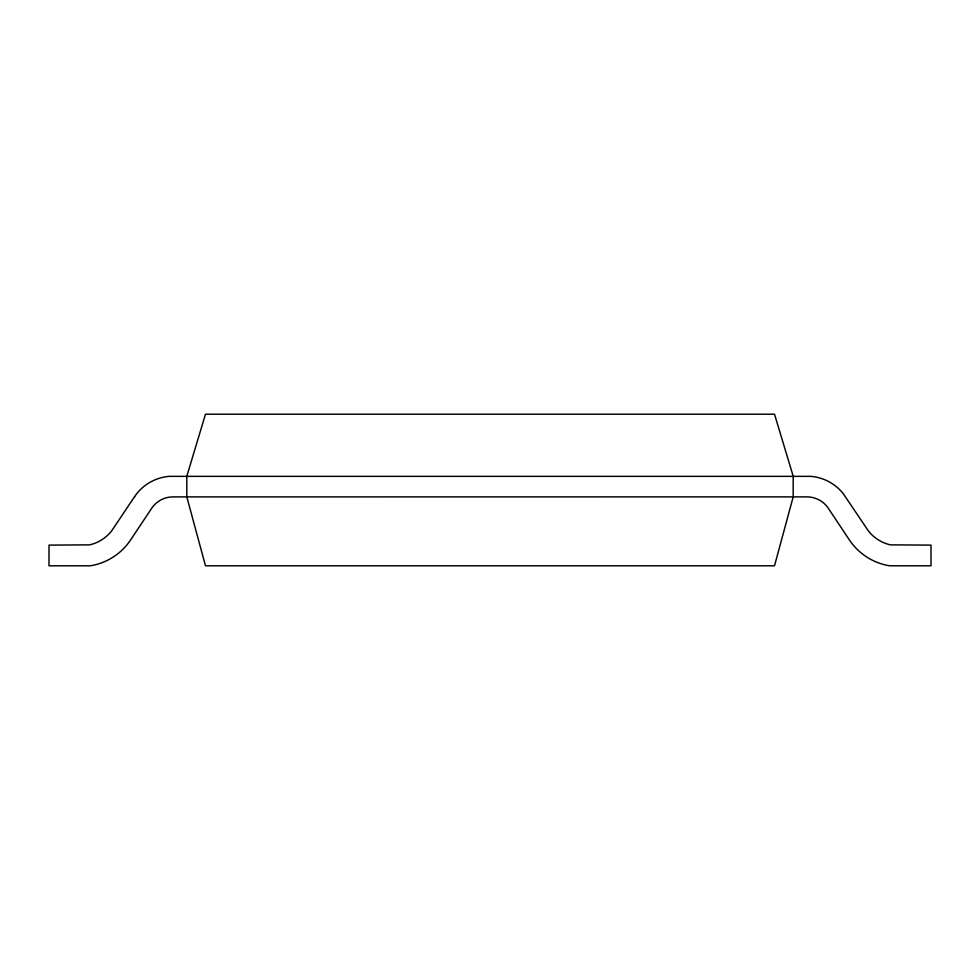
<?xml version="1.0" encoding="UTF-8"?>
<svg xmlns="http://www.w3.org/2000/svg" width="980" height="980" viewBox="0 0 980 980"><rect width="100%" height="100%" fill="white"/><g stroke="black" fill="none" stroke-linecap="round" stroke-linejoin="round"><path stroke-width="1.47" d="M793.188 496.885L774.519 565.791L205.482 565.791L186.812 496.885L186.812 476.219L205.482 414.209L774.519 414.209L793.188 476.219L793.188 496.885M134.64 496.554L111.83 530.633A39.053 39.053 0 0 1 89.695 544.856L49 545.125L49 565.791L90.344 565.791A59.743 59.743 0 0 0 130.61 539.919L151.618 508.363A25.725 25.725 0 0 1 173.031 496.897L806.969 496.885A25.725 25.725 0 0 1 828.382 508.363L849.391 539.919A59.743 59.743 0 0 0 889.656 565.791L931 565.791L931 545.125L890.306 544.856A39.053 39.053 0 0 1 868.17 530.633L843.376 493.822A46.415 46.415 0 0 0 810.766 476.354L169.234 476.354A46.415 46.415 0 0 0 136.624 493.822L134.64 496.554"/></g></svg>
